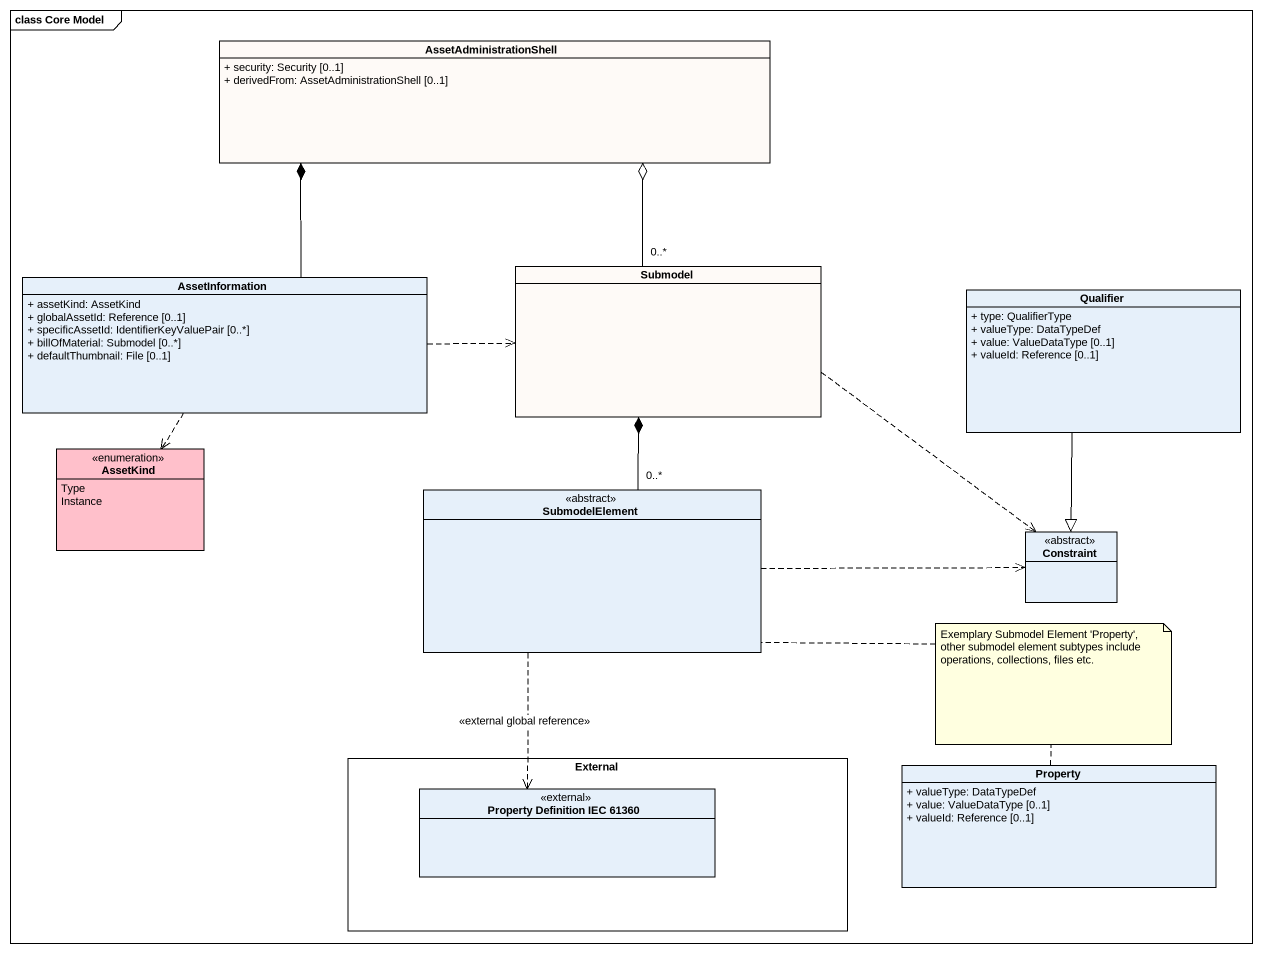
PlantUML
@startuml
mainframe class Core Model
hide circle
hide empty members
skinparam classAttributeIconSize 0
class AssetAdministrationShell #FEFAF7 {
  + security: Security [0..1]
  + derivedFrom: AssetAdministrationShell [0..1]
}
class AssetInformation {
  + assetKind: AssetKind
  + globalAssetId: Reference [0..1]
  + specificAssetId: IdentifierKeyValuePair [0..*]
  + billOfMaterial: Submodel [0..*]
  + defaultThumbnail: File [0..1]
}
class Submodel #FEFAF7
class Qualifier {
  + type: QualifierType
  + valueType: DataTypeDef
  + value: ValueDataType [0..1]
  + valueId: Reference [0..1]
}
enum AssetKind #FFC0CB {
  Type
  Instance
}
class SubmodelElement <<abstract>>
class Constraint <<abstract>>
rectangle External {
  class "Property Definition IEC 61360" as Property_Definition_IEC <<external>>
}
class Property {
  + valueType: DataTypeDef
  + value: ValueDataType [0..1]
  + valueId: Reference [0..1]
}
AssetInformation -up-* AssetAdministrationShell
AssetInformation .right.> Submodel
AssetInformation ..> AssetKind
Submodel "0..*" -up-o AssetAdministrationShell
Submodel .right.> Constraint
Qualifier --|> Constraint
SubmodelElement "0..*" -up-* Submodel
SubmodelElement .right.> Constraint
SubmodelElement ..> Property_Definition_IEC : <<external global reference>>
note as N1
  Exemplary Submodel Element 'Property',
  other submodel element subtypes include operations, collections, files etc.
end note
N1 .. SubmodelElement
N1 .. Property
@enduml
